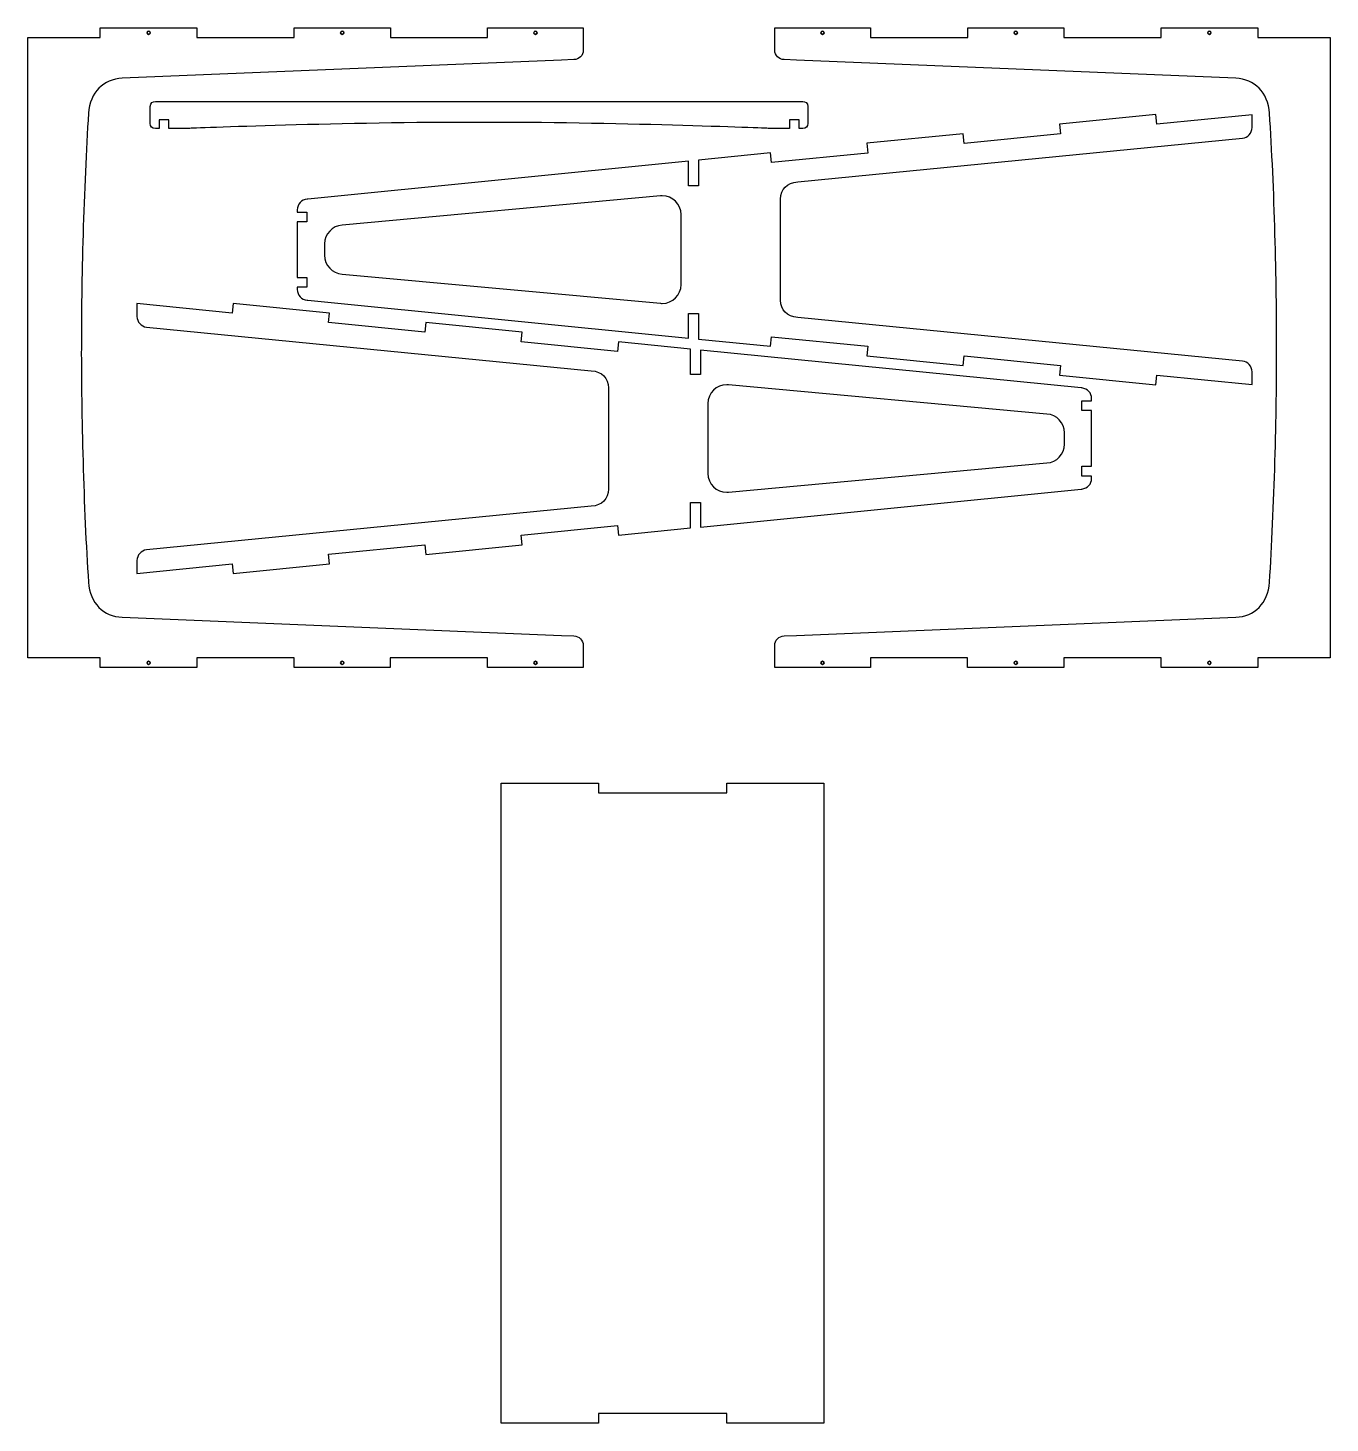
# Model space of a CAD drawing. Extents: x -1159 to 1262, y -1971 to 624.
import ezdxf

# ---------------------------------------------------------------- set-up
doc = ezdxf.new("R2010")
doc.units = 0
doc.header["$MEASUREMENT"] = 0
doc.layers.add('LAYER_1', color=7, linetype='CONTINUOUS')

# ---------------------------------------------------------------- blocks, each defined once
blk = doc.blocks.new('BLOCK_2')
at = {"layer": 'LAYER_1', "color": 250}
blk.add_open_spline([(1034.9, 614.8), (1034.9, 616.5), (1036.2, 617.9), (1037.9, 617.9), (1039.6, 617.9), (1041, 616.5), (1041, 614.8), (1041, 613.2), (1039.6, 611.8), (1037.9, 611.8), (1036.2, 611.8), (1034.9, 613.2), (1034.9, 614.8)], degree=3, knots=[0, 0, 0, 0, 1, 1, 1, 2, 2, 2, 3, 3, 3, 4, 4, 4, 4], dxfattribs=at)
blk = doc.blocks.new('BLOCK_3')
at = {"layer": 'LAYER_1', "color": 250}
blk.add_open_spline([(1040.9, 614.8), (1040.9, 616.5), (1039.5, 617.8), (1037.9, 617.8), (1036.3, 617.8), (1035, 616.5), (1035, 614.8), (1035, 613.2), (1036.3, 611.9), (1037.9, 611.9), (1039.5, 611.9), (1040.9, 613.2), (1040.9, 614.8)], degree=3, knots=[0, 0, 0, 0, 1, 1, 1, 2, 2, 2, 3, 3, 3, 4, 4, 4, 4], dxfattribs=at)
blk = doc.blocks.new('BLOCK_4')
at = {"layer": 'LAYER_1', "color": 250}
blk.add_open_spline([(674.9, 614.8), (674.9, 616.5), (676.2, 617.9), (677.9, 617.9), (679.6, 617.9), (681, 616.5), (681, 614.8), (681, 613.2), (679.6, 611.8), (677.9, 611.8), (676.2, 611.8), (674.9, 613.2), (674.9, 614.8)], degree=3, knots=[0, 0, 0, 0, 1, 1, 1, 2, 2, 2, 3, 3, 3, 4, 4, 4, 4], dxfattribs=at)
blk = doc.blocks.new('BLOCK_5')
at = {"layer": 'LAYER_1', "color": 250}
blk.add_open_spline([(680.9, 614.8), (680.9, 616.5), (679.5, 617.8), (677.9, 617.8), (676.3, 617.8), (675, 616.5), (675, 614.8), (675, 613.2), (676.3, 611.9), (677.9, 611.9), (679.5, 611.9), (680.9, 613.2), (680.9, 614.8)], degree=3, knots=[0, 0, 0, 0, 1, 1, 1, 2, 2, 2, 3, 3, 3, 4, 4, 4, 4], dxfattribs=at)
blk = doc.blocks.new('BLOCK_6')
at = {"layer": 'LAYER_1', "color": 250}
blk.add_open_spline([(315.5, 614.8), (315.5, 616.5), (316.9, 617.9), (318.6, 617.9), (320.2, 617.9), (321.6, 616.5), (321.6, 614.8), (321.6, 613.2), (320.2, 611.8), (318.6, 611.8), (316.9, 611.8), (315.5, 613.2), (315.5, 614.8)], degree=3, knots=[0, 0, 0, 0, 1, 1, 1, 2, 2, 2, 3, 3, 3, 4, 4, 4, 4], dxfattribs=at)
blk = doc.blocks.new('BLOCK_7')
at = {"layer": 'LAYER_1', "color": 250}
blk.add_open_spline([(321.5, 614.8), (321.5, 616.5), (320.2, 617.8), (318.6, 617.8), (316.9, 617.8), (315.6, 616.5), (315.6, 614.8), (315.6, 613.2), (316.9, 611.9), (318.6, 611.9), (320.2, 611.9), (321.5, 613.2), (321.5, 614.8)], degree=3, knots=[0, 0, 0, 0, 1, 1, 1, 2, 2, 2, 3, 3, 3, 4, 4, 4, 4], dxfattribs=at)
blk = doc.blocks.new('BLOCK_8')
at = {"layer": 'LAYER_1', "color": 250}
blk.add_open_spline([(315.5, -557.2), (315.5, -555.5), (316.9, -554.1), (318.6, -554.1), (320.2, -554.1), (321.6, -555.5), (321.6, -557.2), (321.6, -558.8), (320.2, -560.2), (318.6, -560.2), (316.9, -560.2), (315.5, -558.8), (315.5, -557.2)], degree=3, knots=[0, 0, 0, 0, 1, 1, 1, 2, 2, 2, 3, 3, 3, 4, 4, 4, 4], dxfattribs=at)
blk = doc.blocks.new('BLOCK_9')
at = {"layer": 'LAYER_1', "color": 250}
blk.add_open_spline([(321.5, -557.2), (321.5, -555.5), (320.2, -554.2), (318.6, -554.2), (316.9, -554.2), (315.6, -555.5), (315.6, -557.2), (315.6, -558.8), (316.9, -560.1), (318.6, -560.1), (320.2, -560.1), (321.5, -558.8), (321.5, -557.2)], degree=3, knots=[0, 0, 0, 0, 1, 1, 1, 2, 2, 2, 3, 3, 3, 4, 4, 4, 4], dxfattribs=at)
blk = doc.blocks.new('BLOCK_10')
at = {"layer": 'LAYER_1', "color": 250}
blk.add_open_spline([(674.9, -557.2), (674.9, -555.5), (676.2, -554.1), (677.9, -554.1), (679.6, -554.1), (681, -555.5), (681, -557.2), (681, -558.8), (679.6, -560.2), (677.9, -560.2), (676.2, -560.2), (674.9, -558.8), (674.9, -557.2)], degree=3, knots=[0, 0, 0, 0, 1, 1, 1, 2, 2, 2, 3, 3, 3, 4, 4, 4, 4], dxfattribs=at)
blk = doc.blocks.new('BLOCK_11')
at = {"layer": 'LAYER_1', "color": 250}
blk.add_open_spline([(680.9, -557.2), (680.9, -555.5), (679.5, -554.2), (677.9, -554.2), (676.3, -554.2), (675, -555.5), (675, -557.2), (675, -558.8), (676.3, -560.1), (677.9, -560.1), (679.5, -560.1), (680.9, -558.8), (680.9, -557.2)], degree=3, knots=[0, 0, 0, 0, 1, 1, 1, 2, 2, 2, 3, 3, 3, 4, 4, 4, 4], dxfattribs=at)
blk = doc.blocks.new('BLOCK_12')
at = {"layer": 'LAYER_1', "color": 250}
blk.add_open_spline([(1034.9, -557.2), (1034.9, -555.5), (1036.2, -554.1), (1037.9, -554.1), (1039.6, -554.1), (1041, -555.5), (1041, -557.2), (1041, -558.8), (1039.6, -560.2), (1037.9, -560.2), (1036.2, -560.2), (1034.9, -558.8), (1034.9, -557.2)], degree=3, knots=[0, 0, 0, 0, 1, 1, 1, 2, 2, 2, 3, 3, 3, 4, 4, 4, 4], dxfattribs=at)
blk = doc.blocks.new('BLOCK_13')
at = {"layer": 'LAYER_1', "color": 250}
blk.add_open_spline([(1040.9, -557.2), (1040.9, -555.5), (1039.5, -554.2), (1037.9, -554.2), (1036.3, -554.2), (1035, -555.5), (1035, -557.2), (1035, -558.8), (1036.3, -560.1), (1037.9, -560.1), (1039.5, -560.1), (1040.9, -558.8), (1040.9, -557.2)], degree=3, knots=[0, 0, 0, 0, 1, 1, 1, 2, 2, 2, 3, 3, 3, 4, 4, 4, 4], dxfattribs=at)
blk = doc.blocks.new('BLOCK_14')
at = {"layer": 'LAYER_1', "color": 250}
blk.add_lwpolyline([(321.3, -1971.2), (140.7, -1971.2), (140.7, -1953.2), (-98.1, -1953.2), (-98.1, -1971.2), (-278.7, -1971.2), (-278.7, -781.2), (-98.1, -781.2), (-98.1, -799.2), (140.7, -799.2), (140.7, -781.2), (321.3, -781.2), (321.3, -1971.2)], dxfattribs=at)
blk = doc.blocks.new('BLOCK_15')
at = {"layer": 'LAYER_1', "color": 250}
blk.add_open_spline([(1162.9, 28.9), (1163.3, -88.2), (1158.7, -272.1), (1149.6, -407.2), (1147, -446.6), (1121.7, -470.8), (1087.1, -472.3), (1087.1, -472.3), (1087.1, -472.3), (1087.1, -472.3), (1087.1, -472.3), (270.1, -506.2), (270.1, -506.2), (270.1, -506.2), (247.2, -507.1), (247.2, -507.1), (237.5, -507.1), (229.7, -515), (229.7, -524.6), (229.7, -524.6), (229.7, -566.1), (229.7, -566.1), (229.7, -566.1), (407.9, -566.1), (407.9, -566.1), (407.9, -566.1), (407.9, -548.1), (407.9, -548.1), (407.9, -548.1), (588.4, -548.1), (588.4, -548.1), (588.4, -548.1), (588.4, -566.1), (588.4, -566.1), (588.4, -566.1), (767.3, -566.1), (767.3, -566.1), (767.3, -566.1), (767.3, -548.1), (767.3, -548.1), (767.3, -548.1), (948.4, -548.1), (948.4, -548.1), (948.4, -548.1), (948.4, -566.1), (948.4, -566.1), (948.4, -566.1), (1127.9, -566.1), (1127.9, -566.1), (1127.9, -566.1), (1127.9, -548.1), (1127.9, -548.1), (1127.9, -548.1), (1262.3, -548.1), (1262.3, -548.1), (1262.3, -548.1), (1262.4, 605.8), (1262.4, 605.8), (1262.4, 605.8), (1128, 605.8), (1128, 605.8), (1128, 605.8), (1128, 623.8), (1128, 623.8), (1128, 623.8), (948.5, 623.8), (948.5, 623.8), (948.5, 623.8), (948.5, 605.8), (948.5, 605.8), (948.5, 605.8), (767.4, 605.8), (767.4, 605.8), (767.4, 605.8), (767.4, 623.8), (767.4, 623.8), (767.4, 623.8), (588.5, 623.8), (588.5, 623.8), (588.5, 623.8), (588.5, 605.8), (588.5, 605.8), (588.5, 605.8), (408, 605.8), (408, 605.8), (408, 605.8), (408, 623.8), (408, 623.8), (408, 623.8), (229.8, 623.8), (229.8, 623.8), (229.8, 623.8), (229.8, 582.3), (229.8, 582.3), (229.8, 572.7), (237.6, 564.8), (247.3, 564.8), (247.3, 564.8), (270.2, 563.9), (270.2, 563.9), (270.2, 563.9), (1087.2, 530), (1087.2, 530), (1087.2, 530), (1087.2, 530), (1087.2, 530), (1121.8, 528.5), (1147.1, 504.3), (1149.7, 464.9), (1158.8, 329.8), (1163.4, 145.9), (1163, 28.8), (1163, 28.8), (1162.9, 28.9), (1162.9, 28.9)], degree=3, knots=[0, 0, 0, 0, 1, 1, 1, 2, 2, 2, 3, 3, 3, 4, 4, 4, 5, 5, 5, 6, 6, 6, 7, 7, 7, 8, 8, 8, 9, 9, 9, 10, 10, 10, 11, 11, 11, 12, 12, 12, 13, 13, 13, 14, 14, 14, 15, 15, 15, 16, 16, 16, 17, 17, 17, 18, 18, 18, 19, 19, 19, 20, 20, 20, 21, 21, 21, 22, 22, 22, 23, 23, 23, 24, 24, 24, 25, 25, 25, 26, 26, 26, 27, 27, 27, 28, 28, 28, 29, 29, 29, 30, 30, 30, 31, 31, 31, 32, 32, 32, 33, 33, 33, 34, 34, 34, 35, 35, 35, 36, 36, 36, 37, 37, 37, 38, 38, 38, 38], dxfattribs=at)
blk = doc.blocks.new('BLOCK_16')
at = {"layer": 'LAYER_1', "color": 250}
blk.add_open_spline([(-931.4, -557.2), (-931.4, -558.8), (-932.8, -560.2), (-934.5, -560.2), (-936.2, -560.2), (-937.5, -558.8), (-937.5, -557.2), (-937.5, -555.5), (-936.2, -554.1), (-934.5, -554.1), (-932.8, -554.1), (-931.4, -555.5), (-931.4, -557.2)], degree=3, knots=[0, 0, 0, 0, 1, 1, 1, 2, 2, 2, 3, 3, 3, 4, 4, 4, 4], dxfattribs=at)
blk = doc.blocks.new('BLOCK_17')
at = {"layer": 'LAYER_1', "color": 250}
blk.add_open_spline([(-937.4, -557.2), (-937.4, -558.8), (-936.1, -560.1), (-934.5, -560.1), (-932.9, -560.1), (-931.5, -558.8), (-931.5, -557.2), (-931.5, -555.5), (-932.9, -554.2), (-934.5, -554.2), (-936.1, -554.2), (-937.4, -555.5), (-937.4, -557.2)], degree=3, knots=[0, 0, 0, 0, 1, 1, 1, 2, 2, 2, 3, 3, 3, 4, 4, 4, 4], dxfattribs=at)
blk = doc.blocks.new('BLOCK_18')
at = {"layer": 'LAYER_1', "color": 250}
blk.add_open_spline([(-571.4, -557.2), (-571.4, -558.8), (-572.8, -560.2), (-574.5, -560.2), (-576.2, -560.2), (-577.5, -558.8), (-577.5, -557.2), (-577.5, -555.5), (-576.2, -554.1), (-574.5, -554.1), (-572.8, -554.1), (-571.4, -555.5), (-571.4, -557.2)], degree=3, knots=[0, 0, 0, 0, 1, 1, 1, 2, 2, 2, 3, 3, 3, 4, 4, 4, 4], dxfattribs=at)
blk = doc.blocks.new('BLOCK_19')
at = {"layer": 'LAYER_1', "color": 250}
blk.add_open_spline([(-577.4, -557.2), (-577.4, -558.8), (-576.1, -560.1), (-574.5, -560.1), (-572.9, -560.1), (-571.5, -558.8), (-571.5, -557.2), (-571.5, -555.5), (-572.9, -554.2), (-574.5, -554.2), (-576.1, -554.2), (-577.4, -555.5), (-577.4, -557.2)], degree=3, knots=[0, 0, 0, 0, 1, 1, 1, 2, 2, 2, 3, 3, 3, 4, 4, 4, 4], dxfattribs=at)
blk = doc.blocks.new('BLOCK_20')
at = {"layer": 'LAYER_1', "color": 250}
blk.add_open_spline([(-212.1, -557.2), (-212.1, -558.8), (-213.4, -560.2), (-215.1, -560.2), (-216.8, -560.2), (-218.2, -558.8), (-218.2, -557.2), (-218.2, -555.5), (-216.8, -554.1), (-215.1, -554.1), (-213.4, -554.1), (-212.1, -555.5), (-212.1, -557.2)], degree=3, knots=[0, 0, 0, 0, 1, 1, 1, 2, 2, 2, 3, 3, 3, 4, 4, 4, 4], dxfattribs=at)
blk = doc.blocks.new('BLOCK_21')
at = {"layer": 'LAYER_1', "color": 250}
blk.add_open_spline([(-218.1, -557.2), (-218.1, -558.8), (-216.8, -560.1), (-215.1, -560.1), (-213.5, -560.1), (-212.2, -558.8), (-212.2, -557.2), (-212.2, -555.5), (-213.5, -554.2), (-215.1, -554.2), (-216.8, -554.2), (-218.1, -555.5), (-218.1, -557.2)], degree=3, knots=[0, 0, 0, 0, 1, 1, 1, 2, 2, 2, 3, 3, 3, 4, 4, 4, 4], dxfattribs=at)
blk = doc.blocks.new('BLOCK_22')
at = {"layer": 'LAYER_1', "color": 250}
blk.add_open_spline([(-212.1, 614.8), (-212.1, 613.2), (-213.4, 611.8), (-215.1, 611.8), (-216.8, 611.8), (-218.2, 613.2), (-218.2, 614.8), (-218.2, 616.5), (-216.8, 617.9), (-215.1, 617.9), (-213.4, 617.9), (-212.1, 616.5), (-212.1, 614.8)], degree=3, knots=[0, 0, 0, 0, 1, 1, 1, 2, 2, 2, 3, 3, 3, 4, 4, 4, 4], dxfattribs=at)
blk = doc.blocks.new('BLOCK_23')
at = {"layer": 'LAYER_1', "color": 250}
blk.add_open_spline([(-218.1, 614.8), (-218.1, 613.2), (-216.8, 611.9), (-215.1, 611.9), (-213.5, 611.9), (-212.2, 613.2), (-212.2, 614.8), (-212.2, 616.5), (-213.5, 617.8), (-215.1, 617.8), (-216.8, 617.8), (-218.1, 616.5), (-218.1, 614.8)], degree=3, knots=[0, 0, 0, 0, 1, 1, 1, 2, 2, 2, 3, 3, 3, 4, 4, 4, 4], dxfattribs=at)
blk = doc.blocks.new('BLOCK_24')
at = {"layer": 'LAYER_1', "color": 250}
blk.add_open_spline([(-571.4, 614.8), (-571.4, 613.2), (-572.8, 611.8), (-574.5, 611.8), (-576.2, 611.8), (-577.5, 613.2), (-577.5, 614.8), (-577.5, 616.5), (-576.2, 617.9), (-574.5, 617.9), (-572.8, 617.9), (-571.4, 616.5), (-571.4, 614.8)], degree=3, knots=[0, 0, 0, 0, 1, 1, 1, 2, 2, 2, 3, 3, 3, 4, 4, 4, 4], dxfattribs=at)
blk = doc.blocks.new('BLOCK_25')
at = {"layer": 'LAYER_1', "color": 250}
blk.add_open_spline([(-577.4, 614.8), (-577.4, 613.2), (-576.1, 611.9), (-574.5, 611.9), (-572.9, 611.9), (-571.5, 613.2), (-571.5, 614.8), (-571.5, 616.5), (-572.9, 617.8), (-574.5, 617.8), (-576.1, 617.8), (-577.4, 616.5), (-577.4, 614.8)], degree=3, knots=[0, 0, 0, 0, 1, 1, 1, 2, 2, 2, 3, 3, 3, 4, 4, 4, 4], dxfattribs=at)
blk = doc.blocks.new('BLOCK_26')
at = {"layer": 'LAYER_1', "color": 250}
blk.add_open_spline([(-931.4, 614.8), (-931.4, 613.2), (-932.8, 611.8), (-934.5, 611.8), (-936.2, 611.8), (-937.5, 613.2), (-937.5, 614.8), (-937.5, 616.5), (-936.2, 617.9), (-934.5, 617.9), (-932.8, 617.9), (-931.4, 616.5), (-931.4, 614.8)], degree=3, knots=[0, 0, 0, 0, 1, 1, 1, 2, 2, 2, 3, 3, 3, 4, 4, 4, 4], dxfattribs=at)
blk = doc.blocks.new('BLOCK_27')
at = {"layer": 'LAYER_1', "color": 250}
blk.add_open_spline([(-937.4, 614.8), (-937.4, 613.2), (-936.1, 611.9), (-934.5, 611.9), (-932.9, 611.9), (-931.5, 613.2), (-931.5, 614.8), (-931.5, 616.5), (-932.9, 617.8), (-934.5, 617.8), (-936.1, 617.8), (-937.4, 616.5), (-937.4, 614.8)], degree=3, knots=[0, 0, 0, 0, 1, 1, 1, 2, 2, 2, 3, 3, 3, 4, 4, 4, 4], dxfattribs=at)
blk = doc.blocks.new('BLOCK_28')
at = {"layer": 'LAYER_1', "color": 250}
blk.add_open_spline([(-1059.5, 28.8), (-1059.8, 145.9), (-1055.3, 329.8), (-1046.2, 464.9), (-1043.5, 504.3), (-1018.2, 528.5), (-983.7, 530), (-983.7, 530), (-983.7, 530), (-983.7, 530), (-983.7, 530), (-166.7, 563.9), (-166.7, 563.9), (-166.7, 563.9), (-143.7, 564.8), (-143.7, 564.8), (-134.1, 564.8), (-126.2, 572.7), (-126.2, 582.3), (-126.2, 582.3), (-126.3, 623.8), (-126.3, 623.8), (-126.3, 623.8), (-304.4, 623.8), (-304.4, 623.8), (-304.4, 623.8), (-304.4, 605.8), (-304.4, 605.8), (-304.4, 605.8), (-485, 605.8), (-485, 605.8), (-485, 605.8), (-485, 623.8), (-485, 623.8), (-485, 623.8), (-663.9, 623.8), (-663.9, 623.8), (-663.9, 623.8), (-663.9, 605.8), (-663.9, 605.8), (-663.9, 605.8), (-845, 605.8), (-845, 605.8), (-845, 605.8), (-845, 623.8), (-845, 623.8), (-845, 623.8), (-1024.5, 623.8), (-1024.5, 623.8), (-1024.5, 623.8), (-1024.5, 605.8), (-1024.5, 605.8), (-1024.5, 605.8), (-1158.8, 605.8), (-1158.8, 605.8), (-1158.8, 605.8), (-1158.9, -548.1), (-1158.9, -548.1), (-1158.9, -548.1), (-1024.6, -548.1), (-1024.6, -548.1), (-1024.6, -548.1), (-1024.6, -566.1), (-1024.6, -566.1), (-1024.6, -566.1), (-845.1, -566.1), (-845.1, -566.1), (-845.1, -566.1), (-845.1, -548.1), (-845.1, -548.1), (-845.1, -548.1), (-664, -548.1), (-664, -548.1), (-664, -548.1), (-664, -566.1), (-664, -566.1), (-664, -566.1), (-485.1, -566.1), (-485.1, -566.1), (-485.1, -566.1), (-485.1, -548.1), (-485.1, -548.1), (-485.1, -548.1), (-304.5, -548.1), (-304.5, -548.1), (-304.5, -548.1), (-304.5, -566.1), (-304.5, -566.1), (-304.5, -566.1), (-126.4, -566.1), (-126.4, -566.1), (-126.4, -566.1), (-126.3, -524.6), (-126.3, -524.6), (-126.3, -515), (-134.2, -507.1), (-143.8, -507.1), (-143.8, -507.1), (-166.8, -506.2), (-166.8, -506.2), (-166.8, -506.2), (-983.8, -472.3), (-983.8, -472.3), (-983.8, -472.3), (-983.8, -472.3), (-983.8, -472.3), (-1018.3, -470.8), (-1043.6, -446.6), (-1046.3, -407.2), (-1055.4, -272.1), (-1059.9, -88.2), (-1059.6, 28.9), (-1059.6, 28.9), (-1059.5, 28.8), (-1059.5, 28.8)], degree=3, knots=[0, 0, 0, 0, 1, 1, 1, 2, 2, 2, 3, 3, 3, 4, 4, 4, 5, 5, 5, 6, 6, 6, 7, 7, 7, 8, 8, 8, 9, 9, 9, 10, 10, 10, 11, 11, 11, 12, 12, 12, 13, 13, 13, 14, 14, 14, 15, 15, 15, 16, 16, 16, 17, 17, 17, 18, 18, 18, 19, 19, 19, 20, 20, 20, 21, 21, 21, 22, 22, 22, 23, 23, 23, 24, 24, 24, 25, 25, 25, 26, 26, 26, 27, 27, 27, 28, 28, 28, 29, 29, 29, 30, 30, 30, 31, 31, 31, 32, 32, 32, 33, 33, 33, 34, 34, 34, 35, 35, 35, 36, 36, 36, 37, 37, 37, 38, 38, 38, 38], dxfattribs=at)
blk = doc.blocks.new('BLOCK_29')
at = {"layer": 'LAYER_1', "color": 250}
blk.add_open_spline([(-79.4, -45.8), (-80.1, -27.3), (-90.6, -15.5), (-111.3, -13.8), (-111.3, -13.8), (-111.4, -13.8), (-111.4, -13.8), (-111.4, -13.8), (-938.2, 67.3), (-938.2, 67.3), (-948.3, 68.4), (-956.2, 76.9), (-956.2, 87.2), (-956.2, 87.2), (-956.2, 111.1), (-956.2, 111.1), (-956.2, 111.1), (-778.9, 93.4), (-778.9, 93.4), (-778.9, 93.4), (-777.1, 111.3), (-777.1, 111.3), (-777.1, 111.3), (-598, 93.4), (-598, 93.4), (-598, 93.4), (-599.8, 75.6), (-599.8, 75.6), (-599.8, 75.6), (-420.7, 57.7), (-420.7, 57.7), (-420.7, 57.7), (-418.9, 75.6), (-418.9, 75.6), (-418.9, 75.6), (-239.8, 57.8), (-239.8, 57.8), (-239.8, 57.8), (-241.6, 39.8), (-241.6, 39.8), (-241.6, 39.8), (-62.5, 22), (-62.5, 22), (-62.5, 22), (-60.6, 39.9), (-60.6, 39.9), (-60.6, 39.9), (73.3, 26.5), (73.3, 26.5), (73.3, 26.5), (73.3, -21), (73.3, -21), (73.3, -21), (91.7, -21), (91.7, -21), (91.7, -21), (91.7, 24.7), (91.7, 24.7), (91.7, 24.7), (799.4, -45.8), (799.4, -45.8), (799.4, -45.8), (800.9, -45.9), (800.9, -45.9), (811.1, -46.9), (819, -55.4), (819, -65.8), (819, -65.8), (819, -70), (819, -70), (819, -70), (801, -70), (801, -70), (801, -70), (801, -88.1), (801, -88.1), (801, -88.1), (819, -88.1), (819, -88.1), (819, -88.1), (819, -191.6), (819, -191.6), (819, -191.6), (801, -191.6), (801, -191.6), (801, -191.6), (801, -209.7), (801, -209.7), (801, -209.7), (819, -209.7), (819, -209.7), (819, -209.7), (819, -214), (819, -214), (819, -224.3), (811.1, -232.9), (800.9, -233.9), (800.9, -233.9), (799.4, -234), (799.4, -234), (799.4, -234), (91.7, -304.5), (91.7, -304.5), (91.7, -304.5), (91.7, -258.8), (91.7, -258.8), (91.7, -258.8), (73.3, -258.8), (73.3, -258.8), (73.3, -258.8), (73.3, -306.3), (73.3, -306.3), (73.3, -306.3), (-60.6, -319.7), (-60.6, -319.7), (-60.6, -319.7), (-62.5, -301.8), (-62.5, -301.8), (-62.5, -301.8), (-241.6, -319.6), (-241.6, -319.6), (-241.6, -319.6), (-239.8, -337.6), (-239.8, -337.6), (-239.8, -337.6), (-418.9, -355.4), (-418.9, -355.4), (-418.9, -355.4), (-420.7, -337.5), (-420.7, -337.5), (-420.7, -337.5), (-599.8, -355.3), (-599.8, -355.3), (-599.8, -355.3), (-598, -373.2), (-598, -373.2), (-598, -373.2), (-777.1, -391.1), (-777.1, -391.1), (-777.1, -391.1), (-778.9, -373.2), (-778.9, -373.2), (-778.9, -373.2), (-956.2, -390.9), (-956.2, -390.9), (-956.2, -390.9), (-956.2, -367), (-956.2, -367), (-956.2, -356.7), (-948.3, -348.1), (-938.2, -347.1), (-938.2, -347.1), (-111.4, -266), (-111.4, -266), (-111.4, -266), (-111.3, -266), (-111.3, -266), (-90.6, -264.3), (-80.1, -252.4), (-79.4, -234), (-79.4, -234), (-79.4, -45.8), (-79.4, -45.8)], degree=3, knots=[0, 0, 0, 0, 1, 1, 1, 2, 2, 2, 3, 3, 3, 4, 4, 4, 5, 5, 5, 6, 6, 6, 7, 7, 7, 8, 8, 8, 9, 9, 9, 10, 10, 10, 11, 11, 11, 12, 12, 12, 13, 13, 13, 14, 14, 14, 15, 15, 15, 16, 16, 16, 17, 17, 17, 18, 18, 18, 19, 19, 19, 20, 20, 20, 21, 21, 21, 22, 22, 22, 23, 23, 23, 24, 24, 24, 25, 25, 25, 26, 26, 26, 27, 27, 27, 28, 28, 28, 29, 29, 29, 30, 30, 30, 31, 31, 31, 32, 32, 32, 33, 33, 33, 34, 34, 34, 35, 35, 35, 36, 36, 36, 37, 37, 37, 38, 38, 38, 39, 39, 39, 40, 40, 40, 41, 41, 41, 42, 42, 42, 43, 43, 43, 44, 44, 44, 45, 45, 45, 46, 46, 46, 47, 47, 47, 48, 48, 48, 49, 49, 49, 50, 50, 50, 51, 51, 51, 52, 52, 52, 53, 53, 53, 54, 54, 54, 54], dxfattribs=at)
blk = doc.blocks.new('BLOCK_30')
at = {"layer": 'LAYER_1', "color": 250}
blk.add_open_spline([(105.4, -74.9), (105.4, -74.9), (105.4, -74.8), (105.4, -74.8), (105.4, -55.5), (121, -39.8), (140.4, -39.8), (141.5, -39.8), (142.7, -39.9), (143.8, -40), (143.8, -40), (735.9, -94.4), (735.9, -94.4), (754, -95.7), (768.3, -110.8), (768.3, -129.3), (768.3, -129.3), (768.3, -150.5), (768.3, -150.5), (768.3, -169), (754, -184.1), (735.9, -185.4), (735.9, -185.4), (143.8, -239.8), (143.8, -239.8), (142.7, -239.9), (141.5, -240), (140.4, -240), (121, -240), (105.4, -224.3), (105.4, -205), (105.4, -205), (105.4, -204.9), (105.4, -204.9), (105.4, -204.9), (105.4, -74.9), (105.4, -74.9)], degree=3, knots=[0, 0, 0, 0, 1, 1, 1, 2, 2, 2, 3, 3, 3, 4, 4, 4, 5, 5, 5, 6, 6, 6, 7, 7, 7, 8, 8, 8, 9, 9, 9, 10, 10, 10, 11, 11, 11, 12, 12, 12, 12], dxfattribs=at)
blk = doc.blocks.new('BLOCK_31')
at = {"layer": 'LAYER_1', "color": 250}
blk.add_open_spline([(240.5, 117.3), (241.2, 98.8), (251.6, 87), (272.4, 85.3), (272.4, 85.3), (272.4, 85.3), (272.4, 85.3), (272.4, 85.3), (1099.3, 4.2), (1099.3, 4.2), (1109.4, 3.1), (1117.3, -5.4), (1117.3, -15.7), (1117.3, -15.7), (1117.3, -39.6), (1117.3, -39.6), (1117.3, -39.6), (939.9, -22), (939.9, -22), (939.9, -22), (938.1, -39.8), (938.1, -39.8), (938.1, -39.8), (759, -21.9), (759, -21.9), (759, -21.9), (760.9, -4.1), (760.9, -4.1), (760.9, -4.1), (581.8, 13.8), (581.8, 13.8), (581.8, 13.8), (579.9, -4.1), (579.9, -4.1), (579.9, -4.1), (400.9, 13.7), (400.9, 13.7), (400.9, 13.7), (402.6, 31.7), (402.6, 31.7), (402.6, 31.7), (223.5, 49.5), (223.5, 49.5), (223.5, 49.5), (221.7, 31.6), (221.7, 31.6), (221.7, 31.6), (87.8, 45), (87.8, 45), (87.8, 45), (87.8, 92.5), (87.8, 92.5), (87.8, 92.5), (69.3, 92.5), (69.3, 92.5), (69.3, 92.5), (69.3, 46.8), (69.3, 46.8), (69.3, 46.8), (-638.3, 117.3), (-638.3, 117.3), (-638.3, 117.3), (-639.9, 117.4), (-639.9, 117.4), (-650, 118.4), (-658, 126.9), (-658, 137.3), (-658, 137.3), (-658, 141.5), (-658, 141.5), (-658, 141.5), (-640, 141.5), (-640, 141.5), (-640, 141.5), (-640, 159.6), (-640, 159.6), (-640, 159.6), (-658, 159.6), (-658, 159.6), (-658, 159.6), (-658, 263.1), (-658, 263.1), (-658, 263.1), (-640, 263.1), (-640, 263.1), (-640, 263.1), (-640, 281.2), (-640, 281.2), (-640, 281.2), (-658, 281.2), (-658, 281.2), (-658, 281.2), (-658, 285.5), (-658, 285.5), (-658, 295.8), (-650, 304.4), (-639.9, 305.4), (-639.9, 305.4), (-638.3, 305.5), (-638.3, 305.5), (-638.3, 305.5), (69.3, 376), (69.3, 376), (69.3, 376), (69.3, 330.3), (69.3, 330.3), (69.3, 330.3), (87.8, 330.3), (87.8, 330.3), (87.8, 330.3), (87.8, 377.8), (87.8, 377.8), (87.8, 377.8), (221.7, 391.2), (221.7, 391.2), (221.7, 391.2), (223.5, 373.3), (223.5, 373.3), (223.5, 373.3), (402.6, 391.1), (402.6, 391.1), (402.6, 391.1), (400.9, 409.1), (400.9, 409.1), (400.9, 409.1), (579.9, 426.8), (579.9, 426.8), (579.9, 426.8), (581.8, 409), (581.8, 409), (581.8, 409), (760.9, 426.8), (760.9, 426.8), (760.9, 426.8), (759, 444.7), (759, 444.7), (759, 444.7), (938.1, 462.6), (938.1, 462.6), (938.1, 462.6), (939.9, 444.7), (939.9, 444.7), (939.9, 444.7), (1117.3, 462.4), (1117.3, 462.4), (1117.3, 462.4), (1117.3, 438.5), (1117.3, 438.5), (1117.3, 428.2), (1109.4, 419.6), (1099.3, 418.6), (1099.3, 418.6), (272.4, 337.5), (272.4, 337.5), (272.4, 337.5), (272.4, 337.5), (272.4, 337.5), (251.6, 335.8), (241.2, 323.9), (240.5, 305.5), (240.5, 305.5), (240.5, 117.3), (240.5, 117.3)], degree=3, knots=[0, 0, 0, 0, 1, 1, 1, 2, 2, 2, 3, 3, 3, 4, 4, 4, 5, 5, 5, 6, 6, 6, 7, 7, 7, 8, 8, 8, 9, 9, 9, 10, 10, 10, 11, 11, 11, 12, 12, 12, 13, 13, 13, 14, 14, 14, 15, 15, 15, 16, 16, 16, 17, 17, 17, 18, 18, 18, 19, 19, 19, 20, 20, 20, 21, 21, 21, 22, 22, 22, 23, 23, 23, 24, 24, 24, 25, 25, 25, 26, 26, 26, 27, 27, 27, 28, 28, 28, 29, 29, 29, 30, 30, 30, 31, 31, 31, 32, 32, 32, 33, 33, 33, 34, 34, 34, 35, 35, 35, 36, 36, 36, 37, 37, 37, 38, 38, 38, 39, 39, 39, 40, 40, 40, 41, 41, 41, 42, 42, 42, 43, 43, 43, 44, 44, 44, 45, 45, 45, 46, 46, 46, 47, 47, 47, 48, 48, 48, 49, 49, 49, 50, 50, 50, 51, 51, 51, 52, 52, 52, 53, 53, 53, 54, 54, 54, 54], dxfattribs=at)
blk = doc.blocks.new('BLOCK_32')
at = {"layer": 'LAYER_1', "color": 250}
blk.add_open_spline([(55.7, 146.4), (55.7, 146.4), (55.7, 146.3), (55.7, 146.3), (55.7, 127), (40, 111.3), (20.7, 111.3), (19.5, 111.3), (18.4, 111.4), (17.3, 111.5), (17.3, 111.5), (-574.9, 165.9), (-574.9, 165.9), (-593, 167.2), (-607.2, 182.3), (-607.2, 200.8), (-607.2, 200.8), (-607.2, 222), (-607.2, 222), (-607.2, 240.5), (-593, 255.6), (-574.9, 256.9), (-574.9, 256.9), (17.3, 311.3), (17.3, 311.3), (18.4, 311.4), (19.5, 311.5), (20.7, 311.5), (40, 311.5), (55.7, 295.8), (55.7, 276.5), (55.7, 276.5), (55.7, 276.4), (55.7, 276.4), (55.7, 276.4), (55.7, 146.4), (55.7, 146.4)], degree=3, knots=[0, 0, 0, 0, 1, 1, 1, 2, 2, 2, 3, 3, 3, 4, 4, 4, 5, 5, 5, 6, 6, 6, 7, 7, 7, 8, 8, 8, 9, 9, 9, 10, 10, 10, 11, 11, 11, 12, 12, 12, 12], dxfattribs=at)
blk = doc.blocks.new('BLOCK_33')
at = {"layer": 'LAYER_1', "color": 250}
blk.add_open_spline([(-320, 448), (-78.7, 448.8), (218.5, 436.9), (218.5, 436.9), (218.5, 436.9), (256.9, 436.9), (256.9, 436.9), (256.9, 436.9), (256.9, 452.8), (256.9, 452.8), (256.9, 452.8), (275, 452.8), (275, 452.8), (275, 452.8), (275, 436.8), (275, 436.8), (275, 436.8), (281.7, 436.8), (281.7, 436.8), (288.3, 436.8), (291.3, 440.7), (291.3, 445.9), (291.3, 445.9), (291.3, 477.4), (291.3, 477.4), (291.3, 484.9), (286.5, 486.8), (281.7, 486.8), (281.7, 486.8), (-921.8, 486.8), (-921.8, 486.8), (-926.6, 486.8), (-931.4, 484.9), (-931.4, 477.4), (-931.4, 477.4), (-931.4, 445.9), (-931.4, 445.9), (-931.4, 440.7), (-928.4, 436.8), (-921.8, 436.8), (-921.8, 436.8), (-915, 436.8), (-915, 436.8), (-915, 436.8), (-915, 452.8), (-915, 452.8), (-915, 452.8), (-896.9, 452.8), (-896.9, 452.8), (-896.9, 452.8), (-896.9, 436.9), (-896.9, 436.9), (-896.9, 436.9), (-858.6, 436.9), (-858.6, 436.9), (-858.6, 436.9), (-561.4, 448.8), (-320, 448)], degree=3, knots=[0, 0, 0, 0, 1, 1, 1, 2, 2, 2, 3, 3, 3, 4, 4, 4, 5, 5, 5, 6, 6, 6, 7, 7, 7, 8, 8, 8, 9, 9, 9, 10, 10, 10, 11, 11, 11, 12, 12, 12, 13, 13, 13, 14, 14, 14, 15, 15, 15, 16, 16, 16, 17, 17, 17, 18, 18, 18, 19, 19, 19, 19], dxfattribs=at)

msp = doc.modelspace()

# ---------------------------------------------------------------- block references
at = {"layer": 'LAYER_1'}
for name in ['BLOCK_28', 'BLOCK_15', 'BLOCK_26', 'BLOCK_27', 'BLOCK_24', 'BLOCK_25', 'BLOCK_22', 'BLOCK_23', 'BLOCK_6', 'BLOCK_7', 'BLOCK_4', 'BLOCK_5', 'BLOCK_2', 'BLOCK_3', 'BLOCK_33', 'BLOCK_31', 'BLOCK_32', 'BLOCK_29', 'BLOCK_30', 'BLOCK_16', 'BLOCK_17', 'BLOCK_18', 'BLOCK_19', 'BLOCK_20', 'BLOCK_21', 'BLOCK_8', 'BLOCK_9', 'BLOCK_10', 'BLOCK_11', 'BLOCK_12', 'BLOCK_13', 'BLOCK_14']:
    msp.add_blockref(name, (0, 0), dxfattribs=at)

doc.saveas('drawing.dxf')
